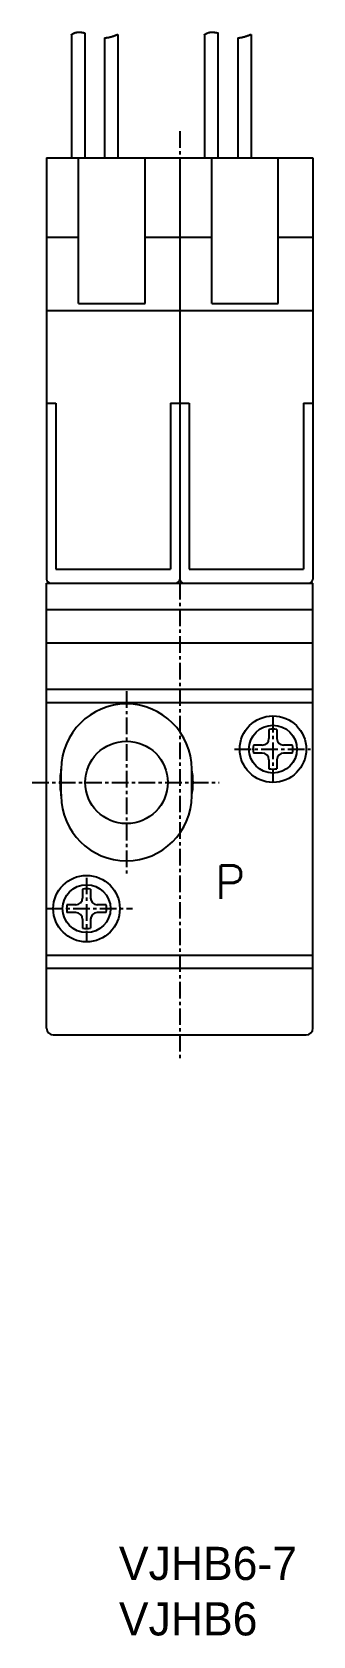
# Model space of a CAD drawing. Extents: x -442 to -171, y 52 to 247.
# Drawn here: x -441.8 to -420.7, y 51.9 to 172.6 of the extents above; entities that cross this region are included whole.
import ezdxf

# ---------------------------------------------------------------- set-up
doc = ezdxf.new("R2010")
doc.units = 0
doc.linetypes.add('CENTER', pattern=[2, 1.25, -0.25, 0.25, -0.25])
doc.layers.get('0').update_dxf_attribs({"linetype": 'CONTINUOUS'})
doc.layers.add('CENTER', color=1, linetype='CENTER')
doc.styles.add('MX_NOTE_STANDARD', font='txt.shx', dxfattribs={"bigfont": 'extfont.shx'})

msp = doc.modelspace()

# ---------------------------------------------------------------- linework, layer by layer
at = {"color": 7, "linetype": 'CONTINUOUS'}
for p, q in [((-438.81, 172.39), (-438.81, 163.15)), ((-437.81, 172.53), (-437.81, 163.15)), ((-436.31, 172.16), (-436.31, 163.15)), ((-435.31, 172.43), (-435.31, 163.15)), ((-428.81, 172.39), (-428.81, 163.15)), ((-427.81, 172.53), (-427.81, 163.15)), ((-426.31, 172.16), (-426.31, 163.15)), ((-425.31, 172.43), (-425.31, 163.15)), ((-440.67, 163.15), (-440.67, 131.45)), ((-440.67, 163.15), (-420.67, 163.15)), ((-438.27, 152.19), (-438.27, 163.15)), ((-433.27, 152.19), (-433.27, 163.15)), ((-430.67, 163.15), (-430.67, 131.45)), ((-428.27, 152.19), (-428.27, 163.15)), ((-423.27, 152.19), (-423.27, 163.15)), ((-420.67, 163.15), (-420.67, 131.45)), ((-438.27, 157.15), (-440.67, 157.15)), ((-428.27, 157.15), (-433.27, 157.15)), ((-420.67, 157.15), (-423.27, 157.15)), ((-438.27, 152.19), (-433.27, 152.19)), ((-428.27, 152.19), (-423.27, 152.19)), ((-440.67, 151.65), (-420.67, 151.65)), ((-440.67, 144.68), (-439.97, 144.68)), ((-439.97, 144.68), (-439.97, 132.18)), ((-431.37, 144.68), (-431.37, 132.18)), ((-431.37, 144.68), (-430.67, 144.68)), ((-430.67, 144.68), (-429.97, 144.68)), ((-429.97, 144.68), (-429.97, 132.18)), ((-421.37, 144.68), (-421.37, 132.18)), ((-421.37, 144.68), (-420.67, 144.68)), ((-439.97, 132.18), (-431.37, 132.18)), ((-429.97, 132.18), (-421.37, 132.18)), ((-440.67, 131.15), (-420.67, 131.15)), ((-440.67, 97.65), (-440.67, 131.15)), ((-420.67, 97.65), (-420.67, 131.15)), ((-440.67, 129.15), (-420.67, 129.15)), ((-440.67, 126.65), (-420.67, 126.65)), ((-420.67, 123.15), (-440.67, 123.15)), ((-440.67, 122.15), (-420.67, 122.15)), ((-423.97, 120.12), (-423.97, 119.45)), ((-423.37, 120.12), (-423.37, 119.45)), ((-424.47, 118.95), (-425.14, 118.95)), ((-424.47, 118.35), (-425.14, 118.35)), ((-422.2, 118.95), (-422.87, 118.95)), ((-422.2, 118.35), (-422.87, 118.35)), ((-439.57, 115.15), (-439.57, 117.15)), ((-429.77, 115.15), (-429.77, 117.15)), ((-423.97, 117.85), (-423.97, 117.18)), ((-423.37, 117.85), (-423.37, 117.18)), ((-437.97, 108.12), (-437.97, 107.45)), ((-437.37, 108.12), (-437.37, 107.45)), ((-438.47, 106.95), (-439.14, 106.95)), ((-438.47, 106.35), (-439.14, 106.35)), ((-436.2, 106.95), (-436.87, 106.95)), ((-436.2, 106.35), (-436.87, 106.35)), ((-437.97, 105.85), (-437.97, 105.18)), ((-437.37, 105.85), (-437.37, 105.18)), ((-440.67, 103.15), (-420.67, 103.15)), ((-420.67, 102.15), (-440.67, 102.15)), ((-440.17, 97.15), (-421.17, 97.15))]:
    msp.add_line(p, q, dxfattribs=at)
at = {"color": 7}
for points in [[(-438.81, 172.39, 0), (-438.81, 172.4, 0), (-438.8, 172.4, 0), (-438.8, 172.4, 0), (-438.8, 172.41, 0), (-438.79, 172.41, 0), (-438.79, 172.41, 0), (-438.79, 172.41, 0), (-438.78, 172.42, 0), (-438.78, 172.42, 0), (-438.77, 172.42, 0), (-438.77, 172.43, 0), (-438.77, 172.43, 0), (-438.76, 172.43, 0), (-438.76, 172.43, 0), (-438.76, 172.44, 0), (-438.75, 172.44, 0), (-438.75, 172.44, 0), (-438.74, 172.44, 0), (-438.74, 172.45, 0), (-438.74, 172.45, 0), (-438.73, 172.45, 0), (-438.73, 172.45, 0), (-438.72, 172.46, 0), (-438.72, 172.46, 0), (-438.72, 172.46, 0), (-438.71, 172.46, 0), (-438.71, 172.47, 0), (-438.7, 172.47, 0), (-438.7, 172.47, 0), (-438.7, 172.47, 0), (-438.69, 172.48, 0), (-438.69, 172.48, 0), (-438.68, 172.48, 0), (-438.68, 172.48, 0), (-438.68, 172.49, 0), (-438.67, 172.49, 0), (-438.67, 172.49, 0), (-438.66, 172.49, 0), (-438.66, 172.5, 0), (-438.65, 172.5, 0), (-438.65, 172.5, 0), (-438.65, 172.5, 0), (-438.64, 172.5, 0), (-438.64, 172.51, 0), (-438.63, 172.51, 0), (-438.63, 172.51, 0), (-438.63, 172.51, 0), (-438.62, 172.52, 0), (-438.62, 172.52, 0), (-438.61, 172.52, 0), (-438.61, 172.52, 0), (-438.6, 172.52, 0), (-438.6, 172.53, 0), (-438.6, 172.53, 0), (-438.59, 172.53, 0), (-438.59, 172.53, 0), (-438.58, 172.53, 0), (-438.58, 172.53, 0), (-438.57, 172.54, 0), (-438.57, 172.54, 0), (-438.57, 172.54, 0), (-438.56, 172.54, 0), (-438.56, 172.54, 0), (-438.55, 172.55, 0), (-438.55, 172.55, 0), (-438.54, 172.55, 0), (-438.54, 172.55, 0), (-438.53, 172.55, 0), (-438.53, 172.55, 0), (-438.53, 172.55, 0), (-438.52, 172.56, 0), (-438.52, 172.56, 0), (-438.51, 172.56, 0), (-438.51, 172.56, 0), (-438.5, 172.56, 0), (-438.5, 172.56, 0), (-438.49, 172.56, 0), (-438.49, 172.57, 0), (-438.48, 172.57, 0), (-438.48, 172.57, 0), (-438.48, 172.57, 0), (-438.47, 172.57, 0), (-438.47, 172.57, 0), (-438.46, 172.57, 0), (-438.46, 172.57, 0), (-438.45, 172.58, 0), (-438.45, 172.58, 0), (-438.44, 172.58, 0), (-438.44, 172.58, 0), (-438.43, 172.58, 0), (-438.43, 172.58, 0), (-438.42, 172.58, 0), (-438.42, 172.58, 0), (-438.42, 172.58, 0), (-438.41, 172.58, 0), (-438.41, 172.58, 0), (-438.4, 172.59, 0), (-438.4, 172.59, 0), (-438.39, 172.59, 0), (-438.39, 172.59, 0), (-438.38, 172.59, 0), (-438.38, 172.59, 0), (-438.37, 172.59, 0), (-438.37, 172.59, 0), (-438.36, 172.59, 0), (-438.36, 172.59, 0), (-438.35, 172.59, 0), (-438.35, 172.59, 0), (-438.35, 172.59, 0), (-438.34, 172.59, 0), (-438.34, 172.59, 0), (-438.33, 172.59, 0), (-438.33, 172.6, 0), (-438.32, 172.6, 0), (-438.32, 172.6, 0), (-438.31, 172.6, 0), (-438.31, 172.6, 0), (-438.3, 172.6, 0), (-438.3, 172.6, 0), (-438.29, 172.6, 0), (-438.29, 172.6, 0), (-438.28, 172.6, 0), (-438.28, 172.6, 0), (-438.27, 172.6, 0), (-438.27, 172.6, 0), (-438.26, 172.6, 0), (-438.26, 172.6, 0), (-438.25, 172.6, 0), (-438.25, 172.6, 0), (-438.25, 172.6, 0), (-438.24, 172.6, 0), (-438.24, 172.6, 0), (-438.23, 172.6, 0), (-438.23, 172.6, 0), (-438.22, 172.6, 0), (-438.22, 172.6, 0), (-438.21, 172.6, 0), (-438.21, 172.6, 0), (-438.2, 172.6, 0), (-438.2, 172.6, 0), (-438.19, 172.6, 0), (-438.19, 172.6, 0), (-438.18, 172.6, 0), (-438.18, 172.6, 0), (-438.17, 172.6, 0), (-438.17, 172.6, 0), (-438.16, 172.6, 0), (-438.16, 172.6, 0), (-438.16, 172.6, 0), (-438.15, 172.6, 0), (-438.15, 172.6, 0), (-438.14, 172.6, 0), (-438.14, 172.6, 0), (-438.13, 172.59, 0), (-438.13, 172.59, 0), (-438.12, 172.59, 0), (-438.12, 172.59, 0), (-438.11, 172.59, 0), (-438.11, 172.59, 0), (-438.1, 172.59, 0), (-438.1, 172.59, 0), (-438.09, 172.59, 0), (-438.09, 172.59, 0), (-438.08, 172.59, 0), (-438.08, 172.59, 0), (-438.08, 172.59, 0), (-438.07, 172.59, 0), (-438.07, 172.59, 0), (-438.06, 172.59, 0), (-438.06, 172.59, 0), (-438.05, 172.59, 0), (-438.05, 172.58, 0), (-438.04, 172.58, 0), (-438.04, 172.58, 0), (-438.03, 172.58, 0), (-438.03, 172.58, 0), (-438.02, 172.58, 0), (-438.02, 172.58, 0), (-438.01, 172.58, 0), (-438.01, 172.58, 0), (-438.01, 172.58, 0), (-438, 172.58, 0), (-438, 172.58, 0), (-437.99, 172.58, 0), (-437.99, 172.57, 0), (-437.98, 172.57, 0), (-437.98, 172.57, 0), (-437.97, 172.57, 0), (-437.97, 172.57, 0), (-437.96, 172.57, 0), (-437.96, 172.57, 0), (-437.95, 172.57, 0), (-437.95, 172.57, 0), (-437.95, 172.57, 0), (-437.94, 172.56, 0), (-437.94, 172.56, 0), (-437.93, 172.56, 0), (-437.93, 172.56, 0), (-437.92, 172.56, 0), (-437.92, 172.56, 0), (-437.91, 172.56, 0), (-437.91, 172.56, 0), (-437.9, 172.56, 0), (-437.9, 172.56, 0), (-437.89, 172.55, 0), (-437.89, 172.55, 0), (-437.89, 172.55, 0), (-437.88, 172.55, 0), (-437.88, 172.55, 0), (-437.87, 172.55, 0), (-437.87, 172.55, 0), (-437.86, 172.55, 0), (-437.86, 172.55, 0), (-437.85, 172.54, 0), (-437.85, 172.54, 0), (-437.84, 172.54, 0), (-437.84, 172.54, 0), (-437.84, 172.54, 0), (-437.83, 172.54, 0), (-437.83, 172.54, 0), (-437.82, 172.54, 0), (-437.82, 172.53, 0), (-437.81, 172.53, 0)], [(-428.81, 172.39, 0), (-428.81, 172.4, 0), (-428.8, 172.4, 0), (-428.8, 172.4, 0), (-428.8, 172.41, 0), (-428.79, 172.41, 0), (-428.79, 172.41, 0), (-428.79, 172.41, 0), (-428.78, 172.42, 0), (-428.78, 172.42, 0), (-428.77, 172.42, 0), (-428.77, 172.43, 0), (-428.77, 172.43, 0), (-428.76, 172.43, 0), (-428.76, 172.43, 0), (-428.76, 172.44, 0), (-428.75, 172.44, 0), (-428.75, 172.44, 0), (-428.74, 172.44, 0), (-428.74, 172.45, 0), (-428.74, 172.45, 0), (-428.73, 172.45, 0), (-428.73, 172.45, 0), (-428.72, 172.46, 0), (-428.72, 172.46, 0), (-428.72, 172.46, 0), (-428.71, 172.46, 0), (-428.71, 172.47, 0), (-428.7, 172.47, 0), (-428.7, 172.47, 0), (-428.7, 172.47, 0), (-428.69, 172.48, 0), (-428.69, 172.48, 0), (-428.68, 172.48, 0), (-428.68, 172.48, 0), (-428.68, 172.49, 0), (-428.67, 172.49, 0), (-428.67, 172.49, 0), (-428.66, 172.49, 0), (-428.66, 172.5, 0), (-428.65, 172.5, 0), (-428.65, 172.5, 0), (-428.65, 172.5, 0), (-428.64, 172.5, 0), (-428.64, 172.51, 0), (-428.63, 172.51, 0), (-428.63, 172.51, 0), (-428.63, 172.51, 0), (-428.62, 172.52, 0), (-428.62, 172.52, 0), (-428.61, 172.52, 0), (-428.61, 172.52, 0), (-428.6, 172.52, 0), (-428.6, 172.53, 0), (-428.6, 172.53, 0), (-428.59, 172.53, 0), (-428.59, 172.53, 0), (-428.58, 172.53, 0), (-428.58, 172.53, 0), (-428.57, 172.54, 0), (-428.57, 172.54, 0), (-428.57, 172.54, 0), (-428.56, 172.54, 0), (-428.56, 172.54, 0), (-428.55, 172.55, 0), (-428.55, 172.55, 0), (-428.54, 172.55, 0), (-428.54, 172.55, 0), (-428.53, 172.55, 0), (-428.53, 172.55, 0), (-428.53, 172.55, 0), (-428.52, 172.56, 0), (-428.52, 172.56, 0), (-428.51, 172.56, 0), (-428.51, 172.56, 0), (-428.5, 172.56, 0), (-428.5, 172.56, 0), (-428.49, 172.56, 0), (-428.49, 172.57, 0), (-428.48, 172.57, 0), (-428.48, 172.57, 0), (-428.48, 172.57, 0), (-428.47, 172.57, 0), (-428.47, 172.57, 0), (-428.46, 172.57, 0), (-428.46, 172.57, 0), (-428.45, 172.58, 0), (-428.45, 172.58, 0), (-428.44, 172.58, 0), (-428.44, 172.58, 0), (-428.43, 172.58, 0), (-428.43, 172.58, 0), (-428.42, 172.58, 0), (-428.42, 172.58, 0), (-428.42, 172.58, 0), (-428.41, 172.58, 0), (-428.41, 172.58, 0), (-428.4, 172.59, 0), (-428.4, 172.59, 0), (-428.39, 172.59, 0), (-428.39, 172.59, 0), (-428.38, 172.59, 0), (-428.38, 172.59, 0), (-428.37, 172.59, 0), (-428.37, 172.59, 0), (-428.36, 172.59, 0), (-428.36, 172.59, 0), (-428.35, 172.59, 0), (-428.35, 172.59, 0), (-428.35, 172.59, 0), (-428.34, 172.59, 0), (-428.34, 172.59, 0), (-428.33, 172.59, 0), (-428.33, 172.6, 0), (-428.32, 172.6, 0), (-428.32, 172.6, 0), (-428.31, 172.6, 0), (-428.31, 172.6, 0), (-428.3, 172.6, 0), (-428.3, 172.6, 0), (-428.29, 172.6, 0), (-428.29, 172.6, 0), (-428.28, 172.6, 0), (-428.28, 172.6, 0), (-428.27, 172.6, 0), (-428.27, 172.6, 0), (-428.26, 172.6, 0), (-428.26, 172.6, 0), (-428.25, 172.6, 0), (-428.25, 172.6, 0), (-428.25, 172.6, 0), (-428.24, 172.6, 0), (-428.24, 172.6, 0), (-428.23, 172.6, 0), (-428.23, 172.6, 0), (-428.22, 172.6, 0), (-428.22, 172.6, 0), (-428.21, 172.6, 0), (-428.21, 172.6, 0), (-428.2, 172.6, 0), (-428.2, 172.6, 0), (-428.19, 172.6, 0), (-428.19, 172.6, 0), (-428.18, 172.6, 0), (-428.18, 172.6, 0), (-428.17, 172.6, 0), (-428.17, 172.6, 0), (-428.16, 172.6, 0), (-428.16, 172.6, 0), (-428.16, 172.6, 0), (-428.15, 172.6, 0), (-428.15, 172.6, 0), (-428.14, 172.6, 0), (-428.14, 172.6, 0), (-428.13, 172.59, 0), (-428.13, 172.59, 0), (-428.12, 172.59, 0), (-428.12, 172.59, 0), (-428.11, 172.59, 0), (-428.11, 172.59, 0), (-428.1, 172.59, 0), (-428.1, 172.59, 0), (-428.09, 172.59, 0), (-428.09, 172.59, 0), (-428.08, 172.59, 0), (-428.08, 172.59, 0), (-428.08, 172.59, 0), (-428.07, 172.59, 0), (-428.07, 172.59, 0), (-428.06, 172.59, 0), (-428.06, 172.59, 0), (-428.05, 172.59, 0), (-428.05, 172.58, 0), (-428.04, 172.58, 0), (-428.04, 172.58, 0), (-428.03, 172.58, 0), (-428.03, 172.58, 0), (-428.02, 172.58, 0), (-428.02, 172.58, 0), (-428.01, 172.58, 0), (-428.01, 172.58, 0), (-428.01, 172.58, 0), (-428, 172.58, 0), (-428, 172.58, 0), (-427.99, 172.58, 0), (-427.99, 172.57, 0), (-427.98, 172.57, 0), (-427.98, 172.57, 0), (-427.97, 172.57, 0), (-427.97, 172.57, 0), (-427.96, 172.57, 0), (-427.96, 172.57, 0), (-427.95, 172.57, 0), (-427.95, 172.57, 0), (-427.95, 172.57, 0), (-427.94, 172.56, 0), (-427.94, 172.56, 0), (-427.93, 172.56, 0), (-427.93, 172.56, 0), (-427.92, 172.56, 0), (-427.92, 172.56, 0), (-427.91, 172.56, 0), (-427.91, 172.56, 0), (-427.9, 172.56, 0), (-427.9, 172.56, 0), (-427.89, 172.55, 0), (-427.89, 172.55, 0), (-427.89, 172.55, 0), (-427.88, 172.55, 0), (-427.88, 172.55, 0), (-427.87, 172.55, 0), (-427.87, 172.55, 0), (-427.86, 172.55, 0), (-427.86, 172.55, 0), (-427.85, 172.54, 0), (-427.85, 172.54, 0), (-427.84, 172.54, 0), (-427.84, 172.54, 0), (-427.84, 172.54, 0), (-427.83, 172.54, 0), (-427.83, 172.54, 0), (-427.82, 172.54, 0), (-427.82, 172.53, 0), (-427.81, 172.53, 0)], [(-436.31, 172.16, 0), (-436.31, 172.16, 0), (-436.31, 172.16, 0), (-436.31, 172.16, 0), (-436.31, 172.16, 0), (-436.3, 172.16, 0), (-436.3, 172.16, 0), (-436.3, 172.16, 0), (-436.3, 172.16, 0), (-436.3, 172.16, 0), (-436.3, 172.16, 0), (-436.29, 172.16, 0), (-436.29, 172.16, 0), (-436.29, 172.16, 0), (-436.29, 172.16, 0), (-436.29, 172.16, 0), (-436.29, 172.16, 0), (-436.28, 172.16, 0), (-436.28, 172.16, 0), (-436.28, 172.16, 0), (-436.28, 172.16, 0), (-436.28, 172.16, 0), (-436.27, 172.16, 0), (-436.27, 172.16, 0), (-436.27, 172.16, 0), (-436.27, 172.17, 0), (-436.27, 172.17, 0), (-436.27, 172.17, 0), (-436.26, 172.17, 0), (-436.26, 172.17, 0), (-436.26, 172.17, 0), (-436.26, 172.17, 0), (-436.26, 172.17, 0), (-436.26, 172.17, 0), (-436.25, 172.17, 0), (-436.25, 172.17, 0), (-436.25, 172.17, 0), (-436.25, 172.17, 0), (-436.25, 172.17, 0), (-436.25, 172.17, 0), (-436.24, 172.17, 0), (-436.24, 172.17, 0), (-436.24, 172.17, 0), (-436.24, 172.17, 0), (-436.24, 172.17, 0), (-436.24, 172.17, 0), (-436.23, 172.17, 0), (-436.23, 172.17, 0), (-436.23, 172.17, 0), (-436.23, 172.17, 0), (-436.23, 172.17, 0), (-436.23, 172.17, 0), (-436.22, 172.17, 0), (-436.22, 172.17, 0), (-436.22, 172.17, 0), (-436.22, 172.17, 0), (-436.22, 172.17, 0), (-436.22, 172.17, 0), (-436.21, 172.17, 0), (-436.21, 172.17, 0), (-436.21, 172.17, 0), (-436.21, 172.17, 0), (-436.21, 172.17, 0), (-436.2, 172.17, 0), (-436.2, 172.17, 0), (-436.2, 172.17, 0), (-436.2, 172.17, 0), (-436.2, 172.17, 0), (-436.2, 172.17, 0), (-436.19, 172.17, 0), (-436.19, 172.17, 0), (-436.19, 172.17, 0), (-436.19, 172.17, 0), (-436.19, 172.17, 0), (-436.19, 172.17, 0), (-436.18, 172.17, 0), (-436.18, 172.17, 0), (-436.18, 172.17, 0), (-436.18, 172.17, 0), (-436.18, 172.17, 0), (-436.18, 172.17, 0), (-436.17, 172.17, 0), (-436.17, 172.17, 0), (-436.17, 172.17, 0), (-436.17, 172.17, 0), (-436.17, 172.18, 0), (-436.17, 172.18, 0), (-436.16, 172.18, 0), (-436.16, 172.18, 0), (-436.16, 172.18, 0), (-436.16, 172.18, 0), (-436.16, 172.18, 0), (-436.16, 172.18, 0), (-436.15, 172.18, 0), (-436.15, 172.18, 0), (-436.15, 172.18, 0), (-436.15, 172.18, 0), (-436.15, 172.18, 0), (-436.15, 172.18, 0), (-436.14, 172.18, 0), (-436.14, 172.18, 0), (-436.14, 172.18, 0), (-436.14, 172.18, 0), (-436.14, 172.18, 0), (-436.14, 172.18, 0), (-436.13, 172.18, 0), (-436.13, 172.18, 0), (-436.13, 172.18, 0), (-436.13, 172.18, 0), (-436.13, 172.18, 0), (-436.12, 172.18, 0), (-436.12, 172.18, 0), (-436.12, 172.18, 0), (-436.12, 172.18, 0), (-436.12, 172.18, 0), (-436.12, 172.18, 0), (-436.11, 172.18, 0), (-436.11, 172.18, 0), (-436.11, 172.18, 0), (-436.11, 172.18, 0), (-436.11, 172.18, 0), (-436.11, 172.18, 0), (-436.1, 172.18, 0), (-436.1, 172.18, 0), (-436.1, 172.18, 0), (-436.1, 172.18, 0), (-436.1, 172.18, 0), (-436.1, 172.19, 0), (-436.09, 172.19, 0), (-436.09, 172.19, 0), (-436.09, 172.19, 0), (-436.09, 172.19, 0), (-436.09, 172.19, 0), (-436.09, 172.19, 0), (-436.08, 172.19, 0), (-436.08, 172.19, 0), (-436.08, 172.19, 0), (-436.08, 172.19, 0), (-436.08, 172.19, 0), (-436.08, 172.19, 0), (-436.07, 172.19, 0), (-436.07, 172.19, 0), (-436.07, 172.19, 0), (-436.07, 172.19, 0), (-436.07, 172.19, 0), (-436.07, 172.19, 0), (-436.06, 172.19, 0), (-436.06, 172.19, 0), (-436.06, 172.19, 0), (-436.06, 172.19, 0), (-436.06, 172.19, 0), (-436.06, 172.19, 0), (-436.05, 172.19, 0), (-436.05, 172.19, 0), (-436.05, 172.19, 0), (-436.05, 172.19, 0), (-436.05, 172.19, 0), (-436.05, 172.19, 0), (-436.04, 172.19, 0), (-436.04, 172.19, 0), (-436.04, 172.19, 0), (-436.04, 172.19, 0), (-436.04, 172.2, 0), (-436.04, 172.2, 0), (-436.03, 172.2, 0), (-436.03, 172.2, 0), (-436.03, 172.2, 0), (-436.03, 172.2, 0), (-436.03, 172.2, 0), (-436.03, 172.2, 0), (-436.02, 172.2, 0), (-436.02, 172.2, 0), (-436.02, 172.2, 0), (-436.02, 172.2, 0), (-436.02, 172.2, 0), (-436.02, 172.2, 0), (-436.01, 172.2, 0), (-436.01, 172.2, 0), (-436.01, 172.2, 0), (-436.01, 172.2, 0), (-436.01, 172.2, 0), (-436, 172.2, 0), (-436, 172.2, 0), (-436, 172.2, 0), (-436, 172.2, 0), (-436, 172.2, 0), (-436, 172.2, 0), (-435.99, 172.2, 0), (-435.99, 172.2, 0), (-435.99, 172.2, 0), (-435.99, 172.2, 0), (-435.99, 172.2, 0), (-435.99, 172.2, 0), (-435.98, 172.21, 0), (-435.98, 172.21, 0), (-435.98, 172.21, 0), (-435.98, 172.21, 0), (-435.98, 172.21, 0), (-435.98, 172.21, 0), (-435.97, 172.21, 0), (-435.97, 172.21, 0), (-435.97, 172.21, 0), (-435.97, 172.21, 0), (-435.97, 172.21, 0), (-435.97, 172.21, 0), (-435.96, 172.21, 0), (-435.96, 172.21, 0), (-435.96, 172.21, 0), (-435.96, 172.21, 0), (-435.96, 172.21, 0), (-435.96, 172.21, 0), (-435.95, 172.21, 0), (-435.95, 172.21, 0), (-435.95, 172.21, 0), (-435.95, 172.21, 0), (-435.95, 172.21, 0), (-435.95, 172.21, 0), (-435.94, 172.21, 0), (-435.94, 172.21, 0), (-435.94, 172.21, 0), (-435.94, 172.22, 0), (-435.94, 172.22, 0), (-435.94, 172.22, 0), (-435.93, 172.22, 0), (-435.93, 172.22, 0), (-435.93, 172.22, 0), (-435.93, 172.22, 0), (-435.93, 172.22, 0), (-435.93, 172.22, 0), (-435.92, 172.22, 0), (-435.92, 172.22, 0), (-435.92, 172.22, 0), (-435.92, 172.22, 0), (-435.92, 172.22, 0), (-435.92, 172.22, 0), (-435.91, 172.22, 0), (-435.91, 172.22, 0), (-435.91, 172.22, 0), (-435.91, 172.22, 0), (-435.91, 172.22, 0), (-435.91, 172.22, 0), (-435.9, 172.22, 0), (-435.9, 172.22, 0), (-435.9, 172.22, 0), (-435.9, 172.22, 0), (-435.9, 172.22, 0), (-435.9, 172.23, 0), (-435.89, 172.23, 0), (-435.89, 172.23, 0), (-435.89, 172.23, 0), (-435.89, 172.23, 0), (-435.89, 172.23, 0), (-435.89, 172.23, 0), (-435.88, 172.23, 0), (-435.88, 172.23, 0), (-435.88, 172.23, 0), (-435.88, 172.23, 0), (-435.88, 172.23, 0), (-435.88, 172.23, 0), (-435.87, 172.23, 0), (-435.87, 172.23, 0), (-435.87, 172.23, 0), (-435.87, 172.23, 0), (-435.87, 172.23, 0), (-435.87, 172.23, 0), (-435.86, 172.23, 0), (-435.86, 172.23, 0), (-435.86, 172.23, 0), (-435.86, 172.23, 0), (-435.86, 172.24, 0), (-435.86, 172.24, 0), (-435.85, 172.24, 0), (-435.85, 172.24, 0), (-435.85, 172.24, 0), (-435.85, 172.24, 0), (-435.85, 172.24, 0), (-435.85, 172.24, 0), (-435.84, 172.24, 0), (-435.84, 172.24, 0), (-435.84, 172.24, 0), (-435.84, 172.24, 0), (-435.84, 172.24, 0), (-435.84, 172.24, 0), (-435.83, 172.24, 0), (-435.83, 172.24, 0), (-435.83, 172.24, 0), (-435.83, 172.24, 0), (-435.83, 172.24, 0), (-435.83, 172.24, 0), (-435.82, 172.24, 0), (-435.82, 172.24, 0), (-435.82, 172.24, 0), (-435.82, 172.25, 0), (-435.82, 172.25, 0), (-435.82, 172.25, 0), (-435.82, 172.25, 0), (-435.81, 172.25, 0), (-435.81, 172.25, 0), (-435.81, 172.25, 0), (-435.81, 172.25, 0), (-435.81, 172.25, 0), (-435.81, 172.25, 0), (-435.8, 172.25, 0), (-435.8, 172.25, 0), (-435.8, 172.25, 0), (-435.8, 172.25, 0), (-435.8, 172.25, 0), (-435.8, 172.25, 0), (-435.79, 172.25, 0), (-435.79, 172.25, 0), (-435.79, 172.25, 0), (-435.79, 172.25, 0), (-435.79, 172.25, 0), (-435.79, 172.25, 0), (-435.78, 172.26, 0), (-435.78, 172.26, 0), (-435.78, 172.26, 0), (-435.78, 172.26, 0), (-435.78, 172.26, 0), (-435.78, 172.26, 0), (-435.77, 172.26, 0), (-435.77, 172.26, 0), (-435.77, 172.26, 0), (-435.77, 172.26, 0), (-435.77, 172.26, 0), (-435.77, 172.26, 0), (-435.76, 172.26, 0), (-435.76, 172.26, 0), (-435.76, 172.26, 0), (-435.76, 172.26, 0), (-435.76, 172.26, 0), (-435.76, 172.26, 0), (-435.75, 172.26, 0), (-435.75, 172.26, 0), (-435.75, 172.27, 0), (-435.75, 172.27, 0), (-435.75, 172.27, 0), (-435.75, 172.27, 0), (-435.74, 172.27, 0), (-435.74, 172.27, 0), (-435.74, 172.27, 0), (-435.74, 172.27, 0), (-435.74, 172.27, 0), (-435.74, 172.27, 0), (-435.73, 172.27, 0), (-435.73, 172.27, 0), (-435.73, 172.27, 0), (-435.73, 172.27, 0), (-435.73, 172.27, 0), (-435.73, 172.27, 0), (-435.72, 172.27, 0), (-435.72, 172.27, 0), (-435.72, 172.27, 0), (-435.72, 172.27, 0), (-435.72, 172.28, 0), (-435.72, 172.28, 0), (-435.71, 172.28, 0), (-435.71, 172.28, 0), (-435.71, 172.28, 0), (-435.71, 172.28, 0), (-435.71, 172.28, 0), (-435.71, 172.28, 0), (-435.71, 172.28, 0), (-435.7, 172.28, 0), (-435.7, 172.28, 0), (-435.7, 172.28, 0), (-435.7, 172.28, 0), (-435.7, 172.28, 0), (-435.7, 172.28, 0), (-435.69, 172.28, 0), (-435.69, 172.28, 0), (-435.69, 172.28, 0), (-435.69, 172.28, 0), (-435.69, 172.29, 0), (-435.69, 172.29, 0), (-435.68, 172.29, 0), (-435.68, 172.29, 0), (-435.68, 172.29, 0), (-435.68, 172.29, 0), (-435.68, 172.29, 0), (-435.68, 172.29, 0), (-435.67, 172.29, 0), (-435.67, 172.29, 0), (-435.67, 172.29, 0), (-435.67, 172.29, 0), (-435.67, 172.29, 0), (-435.67, 172.29, 0), (-435.66, 172.29, 0), (-435.66, 172.29, 0), (-435.66, 172.29, 0), (-435.66, 172.29, 0), (-435.66, 172.29, 0), (-435.66, 172.3, 0), (-435.65, 172.3, 0), (-435.65, 172.3, 0), (-435.65, 172.3, 0), (-435.65, 172.3, 0), (-435.65, 172.3, 0), (-435.65, 172.3, 0), (-435.64, 172.3, 0), (-435.64, 172.3, 0), (-435.64, 172.3, 0), (-435.64, 172.3, 0), (-435.64, 172.3, 0), (-435.64, 172.3, 0), (-435.64, 172.3, 0), (-435.63, 172.3, 0), (-435.63, 172.3, 0), (-435.63, 172.3, 0), (-435.63, 172.3, 0), (-435.63, 172.31, 0), (-435.63, 172.31, 0), (-435.62, 172.31, 0), (-435.62, 172.31, 0), (-435.62, 172.31, 0), (-435.62, 172.31, 0), (-435.62, 172.31, 0), (-435.62, 172.31, 0), (-435.61, 172.31, 0), (-435.61, 172.31, 0), (-435.61, 172.31, 0), (-435.61, 172.31, 0), (-435.61, 172.31, 0), (-435.61, 172.31, 0), (-435.6, 172.31, 0), (-435.6, 172.31, 0), (-435.6, 172.31, 0), (-435.6, 172.31, 0), (-435.6, 172.32, 0), (-435.6, 172.32, 0), (-435.59, 172.32, 0), (-435.59, 172.32, 0), (-435.59, 172.32, 0), (-435.59, 172.32, 0), (-435.59, 172.32, 0), (-435.59, 172.32, 0), (-435.58, 172.32, 0), (-435.58, 172.32, 0), (-435.58, 172.32, 0), (-435.58, 172.32, 0), (-435.58, 172.32, 0), (-435.58, 172.32, 0), (-435.58, 172.32, 0), (-435.57, 172.32, 0), (-435.57, 172.32, 0), (-435.57, 172.33, 0), (-435.57, 172.33, 0), (-435.57, 172.33, 0), (-435.57, 172.33, 0), (-435.56, 172.33, 0), (-435.56, 172.33, 0), (-435.56, 172.33, 0), (-435.56, 172.33, 0), (-435.56, 172.33, 0), (-435.56, 172.33, 0), (-435.55, 172.33, 0), (-435.55, 172.33, 0), (-435.55, 172.33, 0), (-435.55, 172.33, 0), (-435.55, 172.33, 0), (-435.55, 172.33, 0), (-435.54, 172.33, 0), (-435.54, 172.34, 0), (-435.54, 172.34, 0), (-435.54, 172.34, 0), (-435.54, 172.34, 0), (-435.54, 172.34, 0), (-435.53, 172.34, 0), (-435.53, 172.34, 0), (-435.53, 172.34, 0), (-435.53, 172.34, 0), (-435.53, 172.34, 0), (-435.53, 172.34, 0), (-435.53, 172.34, 0), (-435.52, 172.34, 0), (-435.52, 172.34, 0), (-435.52, 172.34, 0), (-435.52, 172.34, 0), (-435.52, 172.34, 0), (-435.52, 172.35, 0), (-435.51, 172.35, 0), (-435.51, 172.35, 0), (-435.51, 172.35, 0), (-435.51, 172.35, 0), (-435.51, 172.35, 0), (-435.51, 172.35, 0), (-435.5, 172.35, 0), (-435.5, 172.35, 0), (-435.5, 172.35, 0), (-435.5, 172.35, 0), (-435.5, 172.35, 0), (-435.5, 172.35, 0), (-435.49, 172.35, 0), (-435.49, 172.35, 0), (-435.49, 172.35, 0), (-435.49, 172.36, 0), (-435.49, 172.36, 0), (-435.49, 172.36, 0), (-435.49, 172.36, 0), (-435.48, 172.36, 0), (-435.48, 172.36, 0), (-435.48, 172.36, 0), (-435.48, 172.36, 0), (-435.48, 172.36, 0), (-435.48, 172.36, 0), (-435.47, 172.36, 0), (-435.47, 172.36, 0), (-435.47, 172.36, 0), (-435.47, 172.36, 0), (-435.47, 172.36, 0), (-435.47, 172.36, 0), (-435.46, 172.37, 0), (-435.46, 172.37, 0), (-435.46, 172.37, 0), (-435.46, 172.37, 0), (-435.46, 172.37, 0), (-435.46, 172.37, 0), (-435.45, 172.37, 0), (-435.45, 172.37, 0), (-435.45, 172.37, 0), (-435.45, 172.37, 0), (-435.45, 172.37, 0), (-435.45, 172.37, 0), (-435.45, 172.37, 0), (-435.44, 172.37, 0), (-435.44, 172.37, 0), (-435.44, 172.37, 0), (-435.44, 172.38, 0), (-435.44, 172.38, 0), (-435.44, 172.38, 0), (-435.43, 172.38, 0), (-435.43, 172.38, 0), (-435.43, 172.38, 0), (-435.43, 172.38, 0), (-435.43, 172.38, 0), (-435.43, 172.38, 0), (-435.42, 172.38, 0), (-435.42, 172.38, 0), (-435.42, 172.38, 0), (-435.42, 172.38, 0), (-435.42, 172.38, 0), (-435.42, 172.38, 0), (-435.42, 172.38, 0), (-435.41, 172.39, 0), (-435.41, 172.39, 0), (-435.41, 172.39, 0), (-435.41, 172.39, 0), (-435.41, 172.39, 0), (-435.41, 172.39, 0), (-435.4, 172.39, 0), (-435.4, 172.39, 0), (-435.4, 172.39, 0), (-435.4, 172.39, 0), (-435.4, 172.39, 0), (-435.4, 172.39, 0), (-435.39, 172.39, 0), (-435.39, 172.39, 0), (-435.39, 172.39, 0), (-435.39, 172.4, 0), (-435.39, 172.4, 0), (-435.39, 172.4, 0), (-435.39, 172.4, 0), (-435.38, 172.4, 0), (-435.38, 172.4, 0), (-435.38, 172.4, 0), (-435.38, 172.4, 0), (-435.38, 172.4, 0), (-435.38, 172.4, 0), (-435.37, 172.4, 0), (-435.37, 172.4, 0), (-435.37, 172.4, 0), (-435.37, 172.4, 0), (-435.37, 172.4, 0), (-435.37, 172.41, 0), (-435.36, 172.41, 0), (-435.36, 172.41, 0), (-435.36, 172.41, 0), (-435.36, 172.41, 0), (-435.36, 172.41, 0), (-435.36, 172.41, 0), (-435.36, 172.41, 0), (-435.35, 172.41, 0), (-435.35, 172.41, 0), (-435.35, 172.41, 0), (-435.35, 172.41, 0), (-435.35, 172.41, 0), (-435.35, 172.41, 0), (-435.34, 172.41, 0), (-435.34, 172.41, 0), (-435.34, 172.42, 0), (-435.34, 172.42, 0), (-435.34, 172.42, 0), (-435.34, 172.42, 0), (-435.33, 172.42, 0), (-435.33, 172.42, 0), (-435.33, 172.42, 0), (-435.33, 172.42, 0), (-435.33, 172.42, 0), (-435.33, 172.42, 0), (-435.33, 172.42, 0), (-435.32, 172.42, 0), (-435.32, 172.42, 0), (-435.32, 172.42, 0), (-435.32, 172.43, 0), (-435.32, 172.43, 0), (-435.32, 172.43, 0), (-435.31, 172.43, 0), (-435.31, 172.43, 0)], [(-426.31, 172.16, 0), (-426.31, 172.16, 0), (-426.31, 172.16, 0), (-426.31, 172.16, 0), (-426.31, 172.16, 0), (-426.3, 172.16, 0), (-426.3, 172.16, 0), (-426.3, 172.16, 0), (-426.3, 172.16, 0), (-426.3, 172.16, 0), (-426.3, 172.16, 0), (-426.29, 172.16, 0), (-426.29, 172.16, 0), (-426.29, 172.16, 0), (-426.29, 172.16, 0), (-426.29, 172.16, 0), (-426.29, 172.16, 0), (-426.28, 172.16, 0), (-426.28, 172.16, 0), (-426.28, 172.16, 0), (-426.28, 172.16, 0), (-426.28, 172.16, 0), (-426.27, 172.16, 0), (-426.27, 172.16, 0), (-426.27, 172.16, 0), (-426.27, 172.17, 0), (-426.27, 172.17, 0), (-426.27, 172.17, 0), (-426.26, 172.17, 0), (-426.26, 172.17, 0), (-426.26, 172.17, 0), (-426.26, 172.17, 0), (-426.26, 172.17, 0), (-426.26, 172.17, 0), (-426.25, 172.17, 0), (-426.25, 172.17, 0), (-426.25, 172.17, 0), (-426.25, 172.17, 0), (-426.25, 172.17, 0), (-426.25, 172.17, 0), (-426.24, 172.17, 0), (-426.24, 172.17, 0), (-426.24, 172.17, 0), (-426.24, 172.17, 0), (-426.24, 172.17, 0), (-426.24, 172.17, 0), (-426.23, 172.17, 0), (-426.23, 172.17, 0), (-426.23, 172.17, 0), (-426.23, 172.17, 0), (-426.23, 172.17, 0), (-426.23, 172.17, 0), (-426.22, 172.17, 0), (-426.22, 172.17, 0), (-426.22, 172.17, 0), (-426.22, 172.17, 0), (-426.22, 172.17, 0), (-426.22, 172.17, 0), (-426.21, 172.17, 0), (-426.21, 172.17, 0), (-426.21, 172.17, 0), (-426.21, 172.17, 0), (-426.21, 172.17, 0), (-426.2, 172.17, 0), (-426.2, 172.17, 0), (-426.2, 172.17, 0), (-426.2, 172.17, 0), (-426.2, 172.17, 0), (-426.2, 172.17, 0), (-426.19, 172.17, 0), (-426.19, 172.17, 0), (-426.19, 172.17, 0), (-426.19, 172.17, 0), (-426.19, 172.17, 0), (-426.19, 172.17, 0), (-426.18, 172.17, 0), (-426.18, 172.17, 0), (-426.18, 172.17, 0), (-426.18, 172.17, 0), (-426.18, 172.17, 0), (-426.18, 172.17, 0), (-426.17, 172.17, 0), (-426.17, 172.17, 0), (-426.17, 172.17, 0), (-426.17, 172.17, 0), (-426.17, 172.18, 0), (-426.17, 172.18, 0), (-426.16, 172.18, 0), (-426.16, 172.18, 0), (-426.16, 172.18, 0), (-426.16, 172.18, 0), (-426.16, 172.18, 0), (-426.16, 172.18, 0), (-426.15, 172.18, 0), (-426.15, 172.18, 0), (-426.15, 172.18, 0), (-426.15, 172.18, 0), (-426.15, 172.18, 0), (-426.15, 172.18, 0), (-426.14, 172.18, 0), (-426.14, 172.18, 0), (-426.14, 172.18, 0), (-426.14, 172.18, 0), (-426.14, 172.18, 0), (-426.14, 172.18, 0), (-426.13, 172.18, 0), (-426.13, 172.18, 0), (-426.13, 172.18, 0), (-426.13, 172.18, 0), (-426.13, 172.18, 0), (-426.12, 172.18, 0), (-426.12, 172.18, 0), (-426.12, 172.18, 0), (-426.12, 172.18, 0), (-426.12, 172.18, 0), (-426.12, 172.18, 0), (-426.11, 172.18, 0), (-426.11, 172.18, 0), (-426.11, 172.18, 0), (-426.11, 172.18, 0), (-426.11, 172.18, 0), (-426.11, 172.18, 0), (-426.1, 172.18, 0), (-426.1, 172.18, 0), (-426.1, 172.18, 0), (-426.1, 172.18, 0), (-426.1, 172.18, 0), (-426.1, 172.19, 0), (-426.09, 172.19, 0), (-426.09, 172.19, 0), (-426.09, 172.19, 0), (-426.09, 172.19, 0), (-426.09, 172.19, 0), (-426.09, 172.19, 0), (-426.08, 172.19, 0), (-426.08, 172.19, 0), (-426.08, 172.19, 0), (-426.08, 172.19, 0), (-426.08, 172.19, 0), (-426.08, 172.19, 0), (-426.07, 172.19, 0), (-426.07, 172.19, 0), (-426.07, 172.19, 0), (-426.07, 172.19, 0), (-426.07, 172.19, 0), (-426.07, 172.19, 0), (-426.06, 172.19, 0), (-426.06, 172.19, 0), (-426.06, 172.19, 0), (-426.06, 172.19, 0), (-426.06, 172.19, 0), (-426.06, 172.19, 0), (-426.05, 172.19, 0), (-426.05, 172.19, 0), (-426.05, 172.19, 0), (-426.05, 172.19, 0), (-426.05, 172.19, 0), (-426.05, 172.19, 0), (-426.04, 172.19, 0), (-426.04, 172.19, 0), (-426.04, 172.19, 0), (-426.04, 172.19, 0), (-426.04, 172.2, 0), (-426.04, 172.2, 0), (-426.03, 172.2, 0), (-426.03, 172.2, 0), (-426.03, 172.2, 0), (-426.03, 172.2, 0), (-426.03, 172.2, 0), (-426.03, 172.2, 0), (-426.02, 172.2, 0), (-426.02, 172.2, 0), (-426.02, 172.2, 0), (-426.02, 172.2, 0), (-426.02, 172.2, 0), (-426.02, 172.2, 0), (-426.01, 172.2, 0), (-426.01, 172.2, 0), (-426.01, 172.2, 0), (-426.01, 172.2, 0), (-426.01, 172.2, 0), (-426, 172.2, 0), (-426, 172.2, 0), (-426, 172.2, 0), (-426, 172.2, 0), (-426, 172.2, 0), (-426, 172.2, 0), (-425.99, 172.2, 0), (-425.99, 172.2, 0), (-425.99, 172.2, 0), (-425.99, 172.2, 0), (-425.99, 172.2, 0), (-425.99, 172.2, 0), (-425.98, 172.21, 0), (-425.98, 172.21, 0), (-425.98, 172.21, 0), (-425.98, 172.21, 0), (-425.98, 172.21, 0), (-425.98, 172.21, 0), (-425.97, 172.21, 0), (-425.97, 172.21, 0), (-425.97, 172.21, 0), (-425.97, 172.21, 0), (-425.97, 172.21, 0), (-425.97, 172.21, 0), (-425.96, 172.21, 0), (-425.96, 172.21, 0), (-425.96, 172.21, 0), (-425.96, 172.21, 0), (-425.96, 172.21, 0), (-425.96, 172.21, 0), (-425.95, 172.21, 0), (-425.95, 172.21, 0), (-425.95, 172.21, 0), (-425.95, 172.21, 0), (-425.95, 172.21, 0), (-425.95, 172.21, 0), (-425.94, 172.21, 0), (-425.94, 172.21, 0), (-425.94, 172.21, 0), (-425.94, 172.22, 0), (-425.94, 172.22, 0), (-425.94, 172.22, 0), (-425.93, 172.22, 0), (-425.93, 172.22, 0), (-425.93, 172.22, 0), (-425.93, 172.22, 0), (-425.93, 172.22, 0), (-425.93, 172.22, 0), (-425.92, 172.22, 0), (-425.92, 172.22, 0), (-425.92, 172.22, 0), (-425.92, 172.22, 0), (-425.92, 172.22, 0), (-425.92, 172.22, 0), (-425.91, 172.22, 0), (-425.91, 172.22, 0), (-425.91, 172.22, 0), (-425.91, 172.22, 0), (-425.91, 172.22, 0), (-425.91, 172.22, 0), (-425.9, 172.22, 0), (-425.9, 172.22, 0), (-425.9, 172.22, 0), (-425.9, 172.22, 0), (-425.9, 172.22, 0), (-425.9, 172.23, 0), (-425.89, 172.23, 0), (-425.89, 172.23, 0), (-425.89, 172.23, 0), (-425.89, 172.23, 0), (-425.89, 172.23, 0), (-425.89, 172.23, 0), (-425.88, 172.23, 0), (-425.88, 172.23, 0), (-425.88, 172.23, 0), (-425.88, 172.23, 0), (-425.88, 172.23, 0), (-425.88, 172.23, 0), (-425.87, 172.23, 0), (-425.87, 172.23, 0), (-425.87, 172.23, 0), (-425.87, 172.23, 0), (-425.87, 172.23, 0), (-425.87, 172.23, 0), (-425.86, 172.23, 0), (-425.86, 172.23, 0), (-425.86, 172.23, 0), (-425.86, 172.23, 0), (-425.86, 172.24, 0), (-425.86, 172.24, 0), (-425.85, 172.24, 0), (-425.85, 172.24, 0), (-425.85, 172.24, 0), (-425.85, 172.24, 0), (-425.85, 172.24, 0), (-425.85, 172.24, 0), (-425.84, 172.24, 0), (-425.84, 172.24, 0), (-425.84, 172.24, 0), (-425.84, 172.24, 0), (-425.84, 172.24, 0), (-425.84, 172.24, 0), (-425.83, 172.24, 0), (-425.83, 172.24, 0), (-425.83, 172.24, 0), (-425.83, 172.24, 0), (-425.83, 172.24, 0), (-425.83, 172.24, 0), (-425.82, 172.24, 0), (-425.82, 172.24, 0), (-425.82, 172.24, 0), (-425.82, 172.25, 0), (-425.82, 172.25, 0), (-425.82, 172.25, 0), (-425.82, 172.25, 0), (-425.81, 172.25, 0), (-425.81, 172.25, 0), (-425.81, 172.25, 0), (-425.81, 172.25, 0), (-425.81, 172.25, 0), (-425.81, 172.25, 0), (-425.8, 172.25, 0), (-425.8, 172.25, 0), (-425.8, 172.25, 0), (-425.8, 172.25, 0), (-425.8, 172.25, 0), (-425.8, 172.25, 0), (-425.79, 172.25, 0), (-425.79, 172.25, 0), (-425.79, 172.25, 0), (-425.79, 172.25, 0), (-425.79, 172.25, 0), (-425.79, 172.25, 0), (-425.78, 172.26, 0), (-425.78, 172.26, 0), (-425.78, 172.26, 0), (-425.78, 172.26, 0), (-425.78, 172.26, 0), (-425.78, 172.26, 0), (-425.77, 172.26, 0), (-425.77, 172.26, 0), (-425.77, 172.26, 0), (-425.77, 172.26, 0), (-425.77, 172.26, 0), (-425.77, 172.26, 0), (-425.76, 172.26, 0), (-425.76, 172.26, 0), (-425.76, 172.26, 0), (-425.76, 172.26, 0), (-425.76, 172.26, 0), (-425.76, 172.26, 0), (-425.75, 172.26, 0), (-425.75, 172.26, 0), (-425.75, 172.27, 0), (-425.75, 172.27, 0), (-425.75, 172.27, 0), (-425.75, 172.27, 0), (-425.74, 172.27, 0), (-425.74, 172.27, 0), (-425.74, 172.27, 0), (-425.74, 172.27, 0), (-425.74, 172.27, 0), (-425.74, 172.27, 0), (-425.73, 172.27, 0), (-425.73, 172.27, 0), (-425.73, 172.27, 0), (-425.73, 172.27, 0), (-425.73, 172.27, 0), (-425.73, 172.27, 0), (-425.72, 172.27, 0), (-425.72, 172.27, 0), (-425.72, 172.27, 0), (-425.72, 172.27, 0), (-425.72, 172.28, 0), (-425.72, 172.28, 0), (-425.71, 172.28, 0), (-425.71, 172.28, 0), (-425.71, 172.28, 0), (-425.71, 172.28, 0), (-425.71, 172.28, 0), (-425.71, 172.28, 0), (-425.71, 172.28, 0), (-425.7, 172.28, 0), (-425.7, 172.28, 0), (-425.7, 172.28, 0), (-425.7, 172.28, 0), (-425.7, 172.28, 0), (-425.7, 172.28, 0), (-425.69, 172.28, 0), (-425.69, 172.28, 0), (-425.69, 172.28, 0), (-425.69, 172.28, 0), (-425.69, 172.29, 0), (-425.69, 172.29, 0), (-425.68, 172.29, 0), (-425.68, 172.29, 0), (-425.68, 172.29, 0), (-425.68, 172.29, 0), (-425.68, 172.29, 0), (-425.68, 172.29, 0), (-425.67, 172.29, 0), (-425.67, 172.29, 0), (-425.67, 172.29, 0), (-425.67, 172.29, 0), (-425.67, 172.29, 0), (-425.67, 172.29, 0), (-425.66, 172.29, 0), (-425.66, 172.29, 0), (-425.66, 172.29, 0), (-425.66, 172.29, 0), (-425.66, 172.29, 0), (-425.66, 172.3, 0), (-425.65, 172.3, 0), (-425.65, 172.3, 0), (-425.65, 172.3, 0), (-425.65, 172.3, 0), (-425.65, 172.3, 0), (-425.65, 172.3, 0), (-425.64, 172.3, 0), (-425.64, 172.3, 0), (-425.64, 172.3, 0), (-425.64, 172.3, 0), (-425.64, 172.3, 0), (-425.64, 172.3, 0), (-425.64, 172.3, 0), (-425.63, 172.3, 0), (-425.63, 172.3, 0), (-425.63, 172.3, 0), (-425.63, 172.3, 0), (-425.63, 172.31, 0), (-425.63, 172.31, 0), (-425.62, 172.31, 0), (-425.62, 172.31, 0), (-425.62, 172.31, 0), (-425.62, 172.31, 0), (-425.62, 172.31, 0), (-425.62, 172.31, 0), (-425.61, 172.31, 0), (-425.61, 172.31, 0), (-425.61, 172.31, 0), (-425.61, 172.31, 0), (-425.61, 172.31, 0), (-425.61, 172.31, 0), (-425.6, 172.31, 0), (-425.6, 172.31, 0), (-425.6, 172.31, 0), (-425.6, 172.31, 0), (-425.6, 172.32, 0), (-425.6, 172.32, 0), (-425.59, 172.32, 0), (-425.59, 172.32, 0), (-425.59, 172.32, 0), (-425.59, 172.32, 0), (-425.59, 172.32, 0), (-425.59, 172.32, 0), (-425.58, 172.32, 0), (-425.58, 172.32, 0), (-425.58, 172.32, 0), (-425.58, 172.32, 0), (-425.58, 172.32, 0), (-425.58, 172.32, 0), (-425.58, 172.32, 0), (-425.57, 172.32, 0), (-425.57, 172.32, 0), (-425.57, 172.33, 0), (-425.57, 172.33, 0), (-425.57, 172.33, 0), (-425.57, 172.33, 0), (-425.56, 172.33, 0), (-425.56, 172.33, 0), (-425.56, 172.33, 0), (-425.56, 172.33, 0), (-425.56, 172.33, 0), (-425.56, 172.33, 0), (-425.55, 172.33, 0), (-425.55, 172.33, 0), (-425.55, 172.33, 0), (-425.55, 172.33, 0), (-425.55, 172.33, 0), (-425.55, 172.33, 0), (-425.54, 172.33, 0), (-425.54, 172.34, 0), (-425.54, 172.34, 0), (-425.54, 172.34, 0), (-425.54, 172.34, 0), (-425.54, 172.34, 0), (-425.53, 172.34, 0), (-425.53, 172.34, 0), (-425.53, 172.34, 0), (-425.53, 172.34, 0), (-425.53, 172.34, 0), (-425.53, 172.34, 0), (-425.53, 172.34, 0), (-425.52, 172.34, 0), (-425.52, 172.34, 0), (-425.52, 172.34, 0), (-425.52, 172.34, 0), (-425.52, 172.34, 0), (-425.52, 172.35, 0), (-425.51, 172.35, 0), (-425.51, 172.35, 0), (-425.51, 172.35, 0), (-425.51, 172.35, 0), (-425.51, 172.35, 0), (-425.51, 172.35, 0), (-425.5, 172.35, 0), (-425.5, 172.35, 0), (-425.5, 172.35, 0), (-425.5, 172.35, 0), (-425.5, 172.35, 0), (-425.5, 172.35, 0), (-425.49, 172.35, 0), (-425.49, 172.35, 0), (-425.49, 172.35, 0), (-425.49, 172.36, 0), (-425.49, 172.36, 0), (-425.49, 172.36, 0), (-425.49, 172.36, 0), (-425.48, 172.36, 0), (-425.48, 172.36, 0), (-425.48, 172.36, 0), (-425.48, 172.36, 0), (-425.48, 172.36, 0), (-425.48, 172.36, 0), (-425.47, 172.36, 0), (-425.47, 172.36, 0), (-425.47, 172.36, 0), (-425.47, 172.36, 0), (-425.47, 172.36, 0), (-425.47, 172.36, 0), (-425.46, 172.37, 0), (-425.46, 172.37, 0), (-425.46, 172.37, 0), (-425.46, 172.37, 0), (-425.46, 172.37, 0), (-425.46, 172.37, 0), (-425.45, 172.37, 0), (-425.45, 172.37, 0), (-425.45, 172.37, 0), (-425.45, 172.37, 0), (-425.45, 172.37, 0), (-425.45, 172.37, 0), (-425.45, 172.37, 0), (-425.44, 172.37, 0), (-425.44, 172.37, 0), (-425.44, 172.37, 0), (-425.44, 172.38, 0), (-425.44, 172.38, 0), (-425.44, 172.38, 0), (-425.43, 172.38, 0), (-425.43, 172.38, 0), (-425.43, 172.38, 0), (-425.43, 172.38, 0), (-425.43, 172.38, 0), (-425.43, 172.38, 0), (-425.42, 172.38, 0), (-425.42, 172.38, 0), (-425.42, 172.38, 0), (-425.42, 172.38, 0), (-425.42, 172.38, 0), (-425.42, 172.38, 0), (-425.42, 172.38, 0), (-425.41, 172.39, 0), (-425.41, 172.39, 0), (-425.41, 172.39, 0), (-425.41, 172.39, 0), (-425.41, 172.39, 0), (-425.41, 172.39, 0), (-425.4, 172.39, 0), (-425.4, 172.39, 0), (-425.4, 172.39, 0), (-425.4, 172.39, 0), (-425.4, 172.39, 0), (-425.4, 172.39, 0), (-425.39, 172.39, 0), (-425.39, 172.39, 0), (-425.39, 172.39, 0), (-425.39, 172.4, 0), (-425.39, 172.4, 0), (-425.39, 172.4, 0), (-425.39, 172.4, 0), (-425.38, 172.4, 0), (-425.38, 172.4, 0), (-425.38, 172.4, 0), (-425.38, 172.4, 0), (-425.38, 172.4, 0), (-425.38, 172.4, 0), (-425.37, 172.4, 0), (-425.37, 172.4, 0), (-425.37, 172.4, 0), (-425.37, 172.4, 0), (-425.37, 172.4, 0), (-425.37, 172.41, 0), (-425.36, 172.41, 0), (-425.36, 172.41, 0), (-425.36, 172.41, 0), (-425.36, 172.41, 0), (-425.36, 172.41, 0), (-425.36, 172.41, 0), (-425.36, 172.41, 0), (-425.35, 172.41, 0), (-425.35, 172.41, 0), (-425.35, 172.41, 0), (-425.35, 172.41, 0), (-425.35, 172.41, 0), (-425.35, 172.41, 0), (-425.34, 172.41, 0), (-425.34, 172.41, 0), (-425.34, 172.42, 0), (-425.34, 172.42, 0), (-425.34, 172.42, 0), (-425.34, 172.42, 0), (-425.33, 172.42, 0), (-425.33, 172.42, 0), (-425.33, 172.42, 0), (-425.33, 172.42, 0), (-425.33, 172.42, 0), (-425.33, 172.42, 0), (-425.33, 172.42, 0), (-425.32, 172.42, 0), (-425.32, 172.42, 0), (-425.32, 172.42, 0), (-425.32, 172.43, 0), (-425.32, 172.43, 0), (-425.32, 172.43, 0), (-425.31, 172.43, 0), (-425.31, 172.43, 0)]]:
    msp.add_polyline3d(points, dxfattribs=at)
at = {"color": 7, "linetype": 'CONTINUOUS'}
for centre, radius in [((-423.67, 118.65), 2.5), ((-423.67, 118.65), 1.8), ((-434.67, 116.15), 3.1), ((-437.67, 106.65), 2.5), ((-437.67, 106.65), 1.8)]:
    msp.add_circle(centre, radius, dxfattribs=at)
for centre, radius, start, end in [((-440.37, 131.45), 0.3, 180, 270), ((-430.97, 131.45), 0.3, 270, 0), ((-430.37, 131.45), 0.3, 180, 270), ((-420.97, 131.45), 0.3, 270, 0), ((-434.67, 117.15), 4.9, 0, 180), ((-423.67, 118.65), 1.5, 78.463, 101.537), ((-423.67, 118.65), 1.5, 168.463, 191.537), ((-424.47, 119.45), 0.5, 270, 0), ((-424.47, 117.85), 0.5, 0, 90), ((-422.87, 119.45), 0.5, 180, 270), ((-422.87, 117.85), 0.5, 90, 180), ((-423.67, 118.65), 1.5, 348.463, 11.537), ((-434.67, 116.15), 5, 168.5217, 191.4783), ((-434.67, 116.15), 5, 168.5217, 191.4783), ((-434.67, 116.15), 5, 348.5217, 11.4783), ((-434.67, 116.15), 5, 348.5217, 11.4783), ((-423.67, 118.65), 1.5, 258.463, 281.537), ((-434.67, 115.15), 4.9, 180, 0), ((-438.47, 107.45), 0.5, 270, 0), ((-437.67, 106.65), 1.5, 78.463, 101.537), ((-436.87, 107.45), 0.5, 180, 270), ((-437.67, 106.65), 1.5, 168.463, 191.537), ((-438.47, 105.85), 0.5, 0, 90), ((-436.87, 105.85), 0.5, 90, 180), ((-437.67, 106.65), 1.5, 348.463, 11.537), ((-437.67, 106.65), 1.5, 258.463, 281.537), ((-440.17, 97.65), 0.5, 180, 270), ((-421.17, 97.65), 0.5, 270, 0)]:
    msp.add_arc(centre, radius, start, end, dxfattribs=at)
at = {"layer": 'CENTER', "color": 1, "linetype": 'CENTER'}
for p, q in [((-430.67, 165.15), (-430.67, 95.15)), ((-434.67, 123.02), (-434.67, 109.29)), ((-423.67, 121.15), (-423.67, 116.15)), ((-426.56, 118.65), (-420.85, 118.65)), ((-441.76, 116.15), (-427.72, 116.15)), ((-437.67, 108.98), (-437.67, 104.15)), ((-440.67, 106.65), (-434.22, 106.65))]:
    msp.add_line(p, q, dxfattribs=at)

# ---------------------------------------------------------------- texts
at = {"color": 7, "linetype": 'CONTINUOUS', "style": 'MX_NOTE_STANDARD'}
msp.add_text('P', height=2.5, dxfattribs=at).set_placement((-428.01, 107.4))
at = {"color": 7, "linetype": 'CONTINUOUS'}
for s, p in [('VJHB6-7', (-435.24, 56.14)), ('VJHB6', (-435.24, 51.97))]:
    msp.add_text(s, height=2.5, dxfattribs=at).set_placement(p)

doc.saveas('drawing.dxf')
